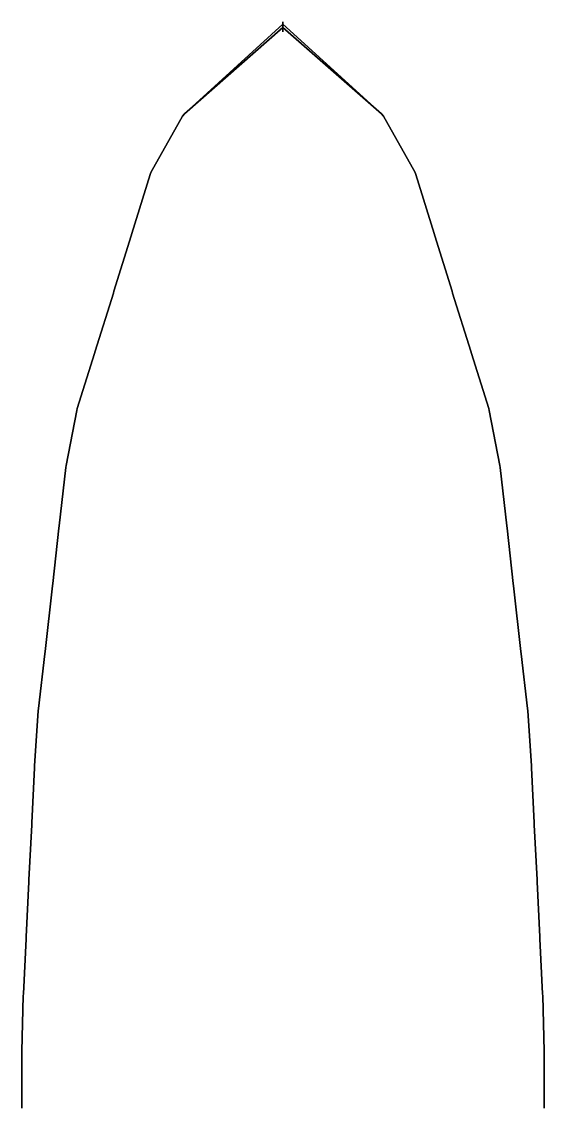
# Model space of a CAD drawing. Extents: x -10 to 10, y -44 to 57.
# Drawn here: x -8.84 to 8.84, y 19.84 to 56.6 of the extents above; entities that cross this region are included whole.
import ezdxf

# ---------------------------------------------------------------- set-up
doc = ezdxf.new("R2010")
doc.units = 0
doc.layers.add('RAILINGS', color=6, linetype='CONTINUOUS')

msp = doc.modelspace()

# ---------------------------------------------------------------- linework, layer by layer
at = {"layer": 'RAILINGS'}
for points in [[(0, 56.52, 6.38), (0, 56.52, 6.31), (-3.33, 53.48, 6.18), (-3.33, 53.48, 6.25)], [(-3.33, 53.48, 6.25), (-3.33, 53.48, 6.18), (0, 56.52, 6.31), (0, 56.52, 6.38)], [(-3.33, 53.48, 5.82), (-3.33, 53.48, 5.75), (0, 56.41, 5.93), (0, 56.41, 5.99)], [(0, 56.41, 5.99), (0, 56.41, 5.93), (-3.33, 53.48, 5.75), (-3.33, 53.48, 5.82)], [(0, 56.6, 6.38), (0, 56.52, 6.38), (0, 56.26, 5.45), (0, 56.33, 5.45)], [(0, 56.33, 5.45), (0, 56.26, 5.45), (0, 56.52, 6.38), (0, 56.6, 6.38)], [(0, 56.52, 6.38), (0, 56.52, 6.31), (3.33, 53.48, 6.18), (3.33, 53.48, 6.25)], [(3.33, 53.48, 6.25), (3.33, 53.48, 6.18), (0, 56.52, 6.31), (0, 56.52, 6.38)], [(3.33, 53.48, 5.82), (3.33, 53.48, 5.75), (0, 56.41, 5.93), (0, 56.41, 5.99)], [(0, 56.41, 5.99), (0, 56.41, 5.93), (3.33, 53.48, 5.75), (3.33, 53.48, 5.82)], [(-4.47, 51.5, 5.72), (-4.47, 51.5, 5.65), (-3.4, 53.41, 5.75), (-3.4, 53.41, 5.82)], [(-3.4, 53.41, 5.82), (-3.4, 53.41, 5.75), (-4.47, 51.5, 5.65), (-4.47, 51.5, 5.72)], [(-3.4, 53.41, 6.25), (-3.4, 53.41, 6.18), (-4.47, 51.5, 6.08), (-4.47, 51.5, 6.15)], [(-4.47, 51.5, 6.15), (-4.47, 51.5, 6.08), (-3.4, 53.41, 6.18), (-3.4, 53.41, 6.25)], [(-3.33, 53.48, 6.25), (-3.4, 53.41, 6.25), (-3.4, 53.41, 5.32), (-3.33, 53.48, 5.32)], [(-3.33, 53.48, 5.32), (-3.4, 53.41, 5.32), (-3.4, 53.41, 6.25), (-3.33, 53.48, 6.25)], [(3.33, 53.48, 6.25), (3.4, 53.41, 6.25), (3.4, 53.41, 5.32), (3.33, 53.48, 5.32)], [(3.33, 53.48, 5.32), (3.4, 53.41, 5.32), (3.4, 53.41, 6.25), (3.33, 53.48, 6.25)], [(4.47, 51.5, 5.72), (4.47, 51.5, 5.65), (3.4, 53.41, 5.75), (3.4, 53.41, 5.82)], [(3.4, 53.41, 5.82), (3.4, 53.41, 5.75), (4.47, 51.5, 5.65), (4.47, 51.5, 5.72)], [(3.4, 53.41, 6.25), (3.4, 53.41, 6.18), (4.47, 51.5, 6.08), (4.47, 51.5, 6.15)], [(4.47, 51.5, 6.15), (4.47, 51.5, 6.08), (3.4, 53.41, 6.18), (3.4, 53.41, 6.25)], [(-4.47, 51.5, 6.15), (-4.49, 51.43, 6.15), (-4.49, 51.43, 5.22), (-4.47, 51.5, 5.22)], [(-4.47, 51.5, 5.22), (-4.49, 51.43, 5.22), (-4.49, 51.43, 6.15), (-4.47, 51.5, 6.15)], [(4.47, 51.5, 6.15), (4.49, 51.43, 6.15), (4.49, 51.43, 5.22), (4.47, 51.5, 5.22)], [(4.47, 51.5, 5.22), (4.49, 51.43, 5.22), (4.49, 51.43, 6.15), (4.47, 51.5, 6.15)], [(-5.12, 49.43, 5.63), (-5.12, 49.43, 5.56), (-4.49, 51.43, 5.65), (-4.49, 51.43, 5.72)], [(-4.49, 51.43, 5.72), (-4.49, 51.43, 5.65), (-5.12, 49.43, 5.56), (-5.12, 49.43, 5.63)], [(-4.49, 51.43, 6.15), (-4.49, 51.43, 6.08), (-5.12, 49.43, 5.99), (-5.12, 49.43, 6.06)], [(-5.12, 49.43, 6.06), (-5.12, 49.43, 5.99), (-4.49, 51.43, 6.08), (-4.49, 51.43, 6.15)], [(5.12, 49.43, 5.63), (5.12, 49.43, 5.56), (4.49, 51.43, 5.65), (4.49, 51.43, 5.72)], [(4.49, 51.43, 5.72), (4.49, 51.43, 5.65), (5.12, 49.43, 5.56), (5.12, 49.43, 5.63)], [(4.49, 51.43, 6.15), (4.49, 51.43, 6.08), (5.12, 49.43, 5.99), (5.12, 49.43, 6.06)], [(5.12, 49.43, 6.06), (5.12, 49.43, 5.99), (4.49, 51.43, 6.08), (4.49, 51.43, 6.15)], [(-5.72, 47.49, 5.97), (-5.72, 47.49, 5.9), (-5.14, 49.36, 5.99), (-5.14, 49.36, 6.06)], [(-5.14, 49.36, 6.06), (-5.14, 49.36, 5.99), (-5.72, 47.49, 5.9), (-5.72, 47.49, 5.97)], [(-5.14, 49.36, 5.63), (-5.14, 49.36, 5.56), (-5.72, 47.49, 5.47), (-5.72, 47.49, 5.54)], [(-5.72, 47.49, 5.54), (-5.72, 47.49, 5.47), (-5.14, 49.36, 5.56), (-5.14, 49.36, 5.63)], [(-5.12, 49.43, 6.06), (-5.14, 49.36, 6.06), (-5.14, 49.36, 5.13), (-5.12, 49.43, 5.13)], [(-5.12, 49.43, 5.13), (-5.14, 49.36, 5.13), (-5.14, 49.36, 6.06), (-5.12, 49.43, 6.06)], [(5.12, 49.43, 6.06), (5.14, 49.36, 6.06), (5.14, 49.36, 5.13), (5.12, 49.43, 5.13)], [(5.12, 49.43, 5.13), (5.14, 49.36, 5.13), (5.14, 49.36, 6.06), (5.12, 49.43, 6.06)], [(5.72, 47.49, 5.54), (5.72, 47.49, 5.47), (5.14, 49.36, 5.56), (5.14, 49.36, 5.63)], [(5.14, 49.36, 5.63), (5.14, 49.36, 5.56), (5.72, 47.49, 5.47), (5.72, 47.49, 5.54)], [(5.14, 49.36, 6.06), (5.14, 49.36, 5.99), (5.72, 47.49, 5.9), (5.72, 47.49, 5.97)], [(5.72, 47.49, 5.97), (5.72, 47.49, 5.9), (5.14, 49.36, 5.99), (5.14, 49.36, 6.06)], [(-5.72, 47.49, 5.04), (-5.74, 47.42, 5.04), (-5.74, 47.42, 5.97), (-5.72, 47.49, 5.97)], [(-5.72, 47.49, 5.97), (-5.74, 47.42, 5.97), (-5.74, 47.42, 5.04), (-5.72, 47.49, 5.04)], [(5.72, 47.49, 5.97), (5.74, 47.42, 5.97), (5.74, 47.42, 5.04), (5.72, 47.49, 5.04)], [(5.72, 47.49, 5.04), (5.74, 47.42, 5.04), (5.74, 47.42, 5.97), (5.72, 47.49, 5.97)], [(-6.36, 45.45, 5.87), (-6.36, 45.45, 5.8), (-5.74, 47.42, 5.9), (-5.74, 47.42, 5.97)], [(-5.74, 47.42, 5.97), (-5.74, 47.42, 5.9), (-6.36, 45.45, 5.8), (-6.36, 45.45, 5.87)], [(-5.74, 47.42, 5.54), (-5.74, 47.42, 5.47), (-6.36, 45.45, 5.37), (-6.36, 45.45, 5.44)], [(-6.36, 45.45, 5.44), (-6.36, 45.45, 5.37), (-5.74, 47.42, 5.47), (-5.74, 47.42, 5.54)], [(5.74, 47.42, 5.54), (5.74, 47.42, 5.47), (6.36, 45.45, 5.37), (6.36, 45.45, 5.44)], [(6.36, 45.45, 5.44), (6.36, 45.45, 5.37), (5.74, 47.42, 5.47), (5.74, 47.42, 5.54)], [(6.36, 45.45, 5.87), (6.36, 45.45, 5.8), (5.74, 47.42, 5.9), (5.74, 47.42, 5.97)], [(5.74, 47.42, 5.97), (5.74, 47.42, 5.9), (6.36, 45.45, 5.8), (6.36, 45.45, 5.87)], [(-6.96, 43.52, 5.78), (-6.96, 43.52, 5.71), (-6.38, 45.38, 5.8), (-6.38, 45.38, 5.87)], [(-6.38, 45.38, 5.87), (-6.38, 45.38, 5.8), (-6.96, 43.52, 5.71), (-6.96, 43.52, 5.78)], [(-6.38, 45.38, 5.44), (-6.38, 45.38, 5.37), (-6.96, 43.52, 5.28), (-6.96, 43.52, 5.35)], [(-6.96, 43.52, 5.35), (-6.96, 43.52, 5.28), (-6.38, 45.38, 5.37), (-6.38, 45.38, 5.44)], [(-6.36, 45.45, 4.94), (-6.38, 45.38, 4.94), (-6.38, 45.38, 5.87), (-6.36, 45.45, 5.87)], [(-6.36, 45.45, 5.87), (-6.38, 45.38, 5.87), (-6.38, 45.38, 4.94), (-6.36, 45.45, 4.94)], [(6.36, 45.45, 4.94), (6.38, 45.38, 4.94), (6.38, 45.38, 5.87), (6.36, 45.45, 5.87)], [(6.36, 45.45, 5.87), (6.38, 45.38, 5.87), (6.38, 45.38, 4.94), (6.36, 45.45, 4.94)], [(6.96, 43.52, 5.35), (6.96, 43.52, 5.28), (6.38, 45.38, 5.37), (6.38, 45.38, 5.44)], [(6.38, 45.38, 5.44), (6.38, 45.38, 5.37), (6.96, 43.52, 5.28), (6.96, 43.52, 5.35)], [(6.96, 43.52, 5.78), (6.96, 43.52, 5.71), (6.38, 45.38, 5.8), (6.38, 45.38, 5.87)], [(6.38, 45.38, 5.87), (6.38, 45.38, 5.8), (6.96, 43.52, 5.71), (6.96, 43.52, 5.78)], [(-7.34, 41.59, 5.71), (-7.34, 41.59, 5.64), (-6.98, 43.45, 5.71), (-6.98, 43.45, 5.78)], [(-6.98, 43.45, 5.78), (-6.98, 43.45, 5.71), (-7.34, 41.59, 5.64), (-7.34, 41.59, 5.71)], [(-6.98, 43.45, 5.35), (-6.98, 43.45, 5.28), (-7.34, 41.59, 5.21), (-7.34, 41.59, 5.28)], [(-7.34, 41.59, 5.28), (-7.34, 41.59, 5.21), (-6.98, 43.45, 5.28), (-6.98, 43.45, 5.35)], [(-6.96, 43.52, 4.85), (-6.98, 43.45, 4.85), (-6.98, 43.45, 5.78), (-6.96, 43.52, 5.78)], [(-6.96, 43.52, 5.78), (-6.98, 43.45, 5.78), (-6.98, 43.45, 4.85), (-6.96, 43.52, 4.85)], [(6.96, 43.52, 4.85), (6.98, 43.45, 4.85), (6.98, 43.45, 5.78), (6.96, 43.52, 5.78)], [(6.96, 43.52, 5.78), (6.98, 43.45, 5.78), (6.98, 43.45, 4.85), (6.96, 43.52, 4.85)], [(6.98, 43.45, 5.35), (6.98, 43.45, 5.28), (7.34, 41.59, 5.21), (7.34, 41.59, 5.28)], [(7.34, 41.59, 5.28), (7.34, 41.59, 5.21), (6.98, 43.45, 5.28), (6.98, 43.45, 5.35)], [(7.34, 41.59, 5.71), (7.34, 41.59, 5.64), (6.98, 43.45, 5.71), (6.98, 43.45, 5.78)], [(6.98, 43.45, 5.78), (6.98, 43.45, 5.71), (7.34, 41.59, 5.64), (7.34, 41.59, 5.71)], [(-7.34, 41.59, 4.78), (-7.35, 41.52, 4.78), (-7.35, 41.52, 5.71), (-7.34, 41.59, 5.71)], [(-7.34, 41.59, 5.71), (-7.35, 41.52, 5.71), (-7.35, 41.52, 4.78), (-7.34, 41.59, 4.78)], [(7.34, 41.59, 4.78), (7.35, 41.52, 4.78), (7.35, 41.52, 5.71), (7.34, 41.59, 5.71)], [(7.34, 41.59, 5.71), (7.35, 41.52, 5.71), (7.35, 41.52, 4.78), (7.34, 41.59, 4.78)], [(-7.57, 39.54, 5.65), (-7.57, 39.54, 5.58), (-7.35, 41.52, 5.64), (-7.35, 41.52, 5.71)], [(-7.35, 41.52, 5.71), (-7.35, 41.52, 5.64), (-7.57, 39.54, 5.58), (-7.57, 39.54, 5.65)], [(-7.35, 41.52, 5.28), (-7.35, 41.52, 5.21), (-7.57, 39.54, 5.15), (-7.57, 39.54, 5.22)], [(-7.57, 39.54, 5.22), (-7.57, 39.54, 5.15), (-7.35, 41.52, 5.21), (-7.35, 41.52, 5.28)], [(7.35, 41.52, 5.28), (7.35, 41.52, 5.21), (7.57, 39.54, 5.15), (7.57, 39.54, 5.22)], [(7.57, 39.54, 5.22), (7.57, 39.54, 5.15), (7.35, 41.52, 5.21), (7.35, 41.52, 5.28)], [(7.57, 39.54, 5.65), (7.57, 39.54, 5.58), (7.35, 41.52, 5.64), (7.35, 41.52, 5.71)], [(7.35, 41.52, 5.71), (7.35, 41.52, 5.64), (7.57, 39.54, 5.58), (7.57, 39.54, 5.65)], [(-7.79, 37.59, 5.16), (-7.79, 37.59, 5.09), (-7.58, 39.47, 5.15), (-7.58, 39.47, 5.22)], [(-7.58, 39.47, 5.22), (-7.58, 39.47, 5.15), (-7.79, 37.59, 5.09), (-7.79, 37.59, 5.16)], [(-7.58, 39.47, 5.65), (-7.58, 39.47, 5.58), (-7.79, 37.59, 5.52), (-7.79, 37.59, 5.59)], [(-7.79, 37.59, 5.59), (-7.79, 37.59, 5.52), (-7.58, 39.47, 5.58), (-7.58, 39.47, 5.65)], [(-7.57, 39.54, 4.72), (-7.58, 39.47, 4.72), (-7.58, 39.47, 5.65), (-7.57, 39.54, 5.65)], [(-7.57, 39.54, 5.65), (-7.58, 39.47, 5.65), (-7.58, 39.47, 4.72), (-7.57, 39.54, 4.72)], [(7.57, 39.54, 4.72), (7.58, 39.47, 4.72), (7.58, 39.47, 5.65), (7.57, 39.54, 5.65)], [(7.57, 39.54, 5.65), (7.58, 39.47, 5.65), (7.58, 39.47, 4.72), (7.57, 39.54, 4.72)], [(7.79, 37.59, 5.16), (7.79, 37.59, 5.09), (7.58, 39.47, 5.15), (7.58, 39.47, 5.22)], [(7.58, 39.47, 5.22), (7.58, 39.47, 5.15), (7.79, 37.59, 5.09), (7.79, 37.59, 5.16)], [(7.58, 39.47, 5.65), (7.58, 39.47, 5.58), (7.79, 37.59, 5.52), (7.79, 37.59, 5.59)], [(7.79, 37.59, 5.59), (7.79, 37.59, 5.52), (7.58, 39.47, 5.58), (7.58, 39.47, 5.65)], [(-8.05, 35.29, 5.09), (-8.05, 35.29, 5.02), (-7.8, 37.52, 5.09), (-7.8, 37.52, 5.16)], [(-7.8, 37.52, 5.16), (-7.8, 37.52, 5.09), (-8.05, 35.29, 5.02), (-8.05, 35.29, 5.09)], [(-7.8, 37.52, 5.59), (-7.8, 37.52, 5.52), (-8.05, 35.29, 5.45), (-8.05, 35.29, 5.52)], [(-8.05, 35.29, 5.52), (-8.05, 35.29, 5.45), (-7.8, 37.52, 5.52), (-7.8, 37.52, 5.59)], [(-7.79, 37.59, 5.59), (-7.8, 37.52, 5.59), (-7.8, 37.52, 4.66), (-7.79, 37.59, 4.66)], [(-7.79, 37.59, 4.66), (-7.8, 37.52, 4.66), (-7.8, 37.52, 5.59), (-7.79, 37.59, 5.59)], [(7.79, 37.59, 5.59), (7.8, 37.52, 5.59), (7.8, 37.52, 4.66), (7.79, 37.59, 4.66)], [(7.79, 37.59, 4.66), (7.8, 37.52, 4.66), (7.8, 37.52, 5.59), (7.79, 37.59, 5.59)], [(8.05, 35.29, 5.09), (8.05, 35.29, 5.02), (7.8, 37.52, 5.09), (7.8, 37.52, 5.16)], [(7.8, 37.52, 5.16), (7.8, 37.52, 5.09), (8.05, 35.29, 5.02), (8.05, 35.29, 5.09)], [(7.8, 37.52, 5.59), (7.8, 37.52, 5.52), (8.05, 35.29, 5.45), (8.05, 35.29, 5.52)], [(8.05, 35.29, 5.52), (8.05, 35.29, 5.45), (7.8, 37.52, 5.52), (7.8, 37.52, 5.59)], [(-8.05, 35.29, 5.52), (-8.06, 35.22, 5.52), (-8.06, 35.22, 4.59), (-8.05, 35.29, 4.59)], [(-8.05, 35.29, 4.59), (-8.06, 35.22, 4.59), (-8.06, 35.22, 5.52), (-8.05, 35.29, 5.52)], [(8.05, 35.29, 5.52), (8.06, 35.22, 5.52), (8.06, 35.22, 4.59), (8.05, 35.29, 4.59)], [(8.05, 35.29, 4.59), (8.06, 35.22, 4.59), (8.06, 35.22, 5.52), (8.05, 35.29, 5.52)], [(-8.27, 33.36, 5.04), (-8.27, 33.36, 4.97), (-8.06, 35.22, 5.02), (-8.06, 35.22, 5.09)], [(-8.06, 35.22, 5.09), (-8.06, 35.22, 5.02), (-8.27, 33.36, 4.97), (-8.27, 33.36, 5.04)], [(-8.06, 35.22, 5.52), (-8.06, 35.22, 5.45), (-8.27, 33.36, 5.4), (-8.27, 33.36, 5.47)], [(-8.27, 33.36, 5.47), (-8.27, 33.36, 5.4), (-8.06, 35.22, 5.45), (-8.06, 35.22, 5.52)], [(8.27, 33.36, 5.04), (8.27, 33.36, 4.97), (8.06, 35.22, 5.02), (8.06, 35.22, 5.09)], [(8.06, 35.22, 5.09), (8.06, 35.22, 5.02), (8.27, 33.36, 4.97), (8.27, 33.36, 5.04)], [(8.06, 35.22, 5.52), (8.06, 35.22, 5.45), (8.27, 33.36, 5.4), (8.27, 33.36, 5.47)], [(8.27, 33.36, 5.47), (8.27, 33.36, 5.4), (8.06, 35.22, 5.45), (8.06, 35.22, 5.52)], [(-8.41, 31.43, 4.97), (-8.41, 31.43, 4.9), (-8.28, 33.29, 4.97), (-8.28, 33.29, 5.04)], [(-8.28, 33.29, 5.04), (-8.28, 33.29, 4.97), (-8.41, 31.43, 4.9), (-8.41, 31.43, 4.97)], [(-8.28, 33.29, 5.47), (-8.28, 33.29, 5.4), (-8.41, 31.43, 5.33), (-8.41, 31.43, 5.4)], [(-8.41, 31.43, 5.4), (-8.41, 31.43, 5.33), (-8.28, 33.29, 5.4), (-8.28, 33.29, 5.47)], [(-8.27, 33.36, 5.47), (-8.28, 33.29, 5.47), (-8.28, 33.29, 4.54), (-8.27, 33.36, 4.54)], [(-8.27, 33.36, 4.54), (-8.28, 33.29, 4.54), (-8.28, 33.29, 5.47), (-8.27, 33.36, 5.47)], [(8.27, 33.36, 4.54), (8.28, 33.29, 4.54), (8.28, 33.29, 5.47), (8.27, 33.36, 5.47)], [(8.27, 33.36, 5.47), (8.28, 33.29, 5.47), (8.28, 33.29, 4.54), (8.27, 33.36, 4.54)], [(8.28, 33.29, 5.04), (8.28, 33.29, 4.97), (8.41, 31.43, 4.9), (8.41, 31.43, 4.97)], [(8.41, 31.43, 4.97), (8.41, 31.43, 4.9), (8.28, 33.29, 4.97), (8.28, 33.29, 5.04)], [(8.41, 31.43, 5.4), (8.41, 31.43, 5.33), (8.28, 33.29, 5.4), (8.28, 33.29, 5.47)], [(8.28, 33.29, 5.47), (8.28, 33.29, 5.4), (8.41, 31.43, 5.33), (8.41, 31.43, 5.4)], [(-8.5, 29.5, 4.92), (-8.5, 29.5, 4.85), (-8.41, 31.36, 4.9), (-8.41, 31.36, 4.97)], [(-8.41, 31.36, 4.97), (-8.41, 31.36, 4.9), (-8.5, 29.5, 4.85), (-8.5, 29.5, 4.92)], [(-8.41, 31.36, 5.4), (-8.41, 31.36, 5.33), (-8.5, 29.5, 5.28), (-8.5, 29.5, 5.35)], [(-8.5, 29.5, 5.35), (-8.5, 29.5, 5.28), (-8.41, 31.36, 5.33), (-8.41, 31.36, 5.4)], [(-8.41, 31.43, 5.4), (-8.41, 31.36, 5.4), (-8.41, 31.36, 4.47), (-8.41, 31.43, 4.47)], [(-8.41, 31.43, 4.47), (-8.41, 31.36, 4.47), (-8.41, 31.36, 5.4), (-8.41, 31.43, 5.4)], [(8.41, 31.43, 5.4), (8.41, 31.36, 5.4), (8.41, 31.36, 4.47), (8.41, 31.43, 4.47)], [(8.41, 31.43, 4.47), (8.41, 31.36, 4.47), (8.41, 31.36, 5.4), (8.41, 31.43, 5.4)], [(8.5, 29.5, 4.92), (8.5, 29.5, 4.85), (8.41, 31.36, 4.9), (8.41, 31.36, 4.97)], [(8.41, 31.36, 4.97), (8.41, 31.36, 4.9), (8.5, 29.5, 4.85), (8.5, 29.5, 4.92)], [(8.41, 31.36, 5.4), (8.41, 31.36, 5.33), (8.5, 29.5, 5.28), (8.5, 29.5, 5.35)], [(8.5, 29.5, 5.35), (8.5, 29.5, 5.28), (8.41, 31.36, 5.33), (8.41, 31.36, 5.4)], [(-8.6, 27.57, 4.85), (-8.6, 27.57, 4.78), (-8.5, 29.43, 4.85), (-8.5, 29.43, 4.92)], [(-8.5, 29.43, 4.92), (-8.5, 29.43, 4.85), (-8.6, 27.57, 4.78), (-8.6, 27.57, 4.85)], [(-8.5, 29.43, 5.35), (-8.5, 29.43, 5.28), (-8.6, 27.57, 5.21), (-8.6, 27.57, 5.28)], [(-8.6, 27.57, 5.28), (-8.6, 27.57, 5.21), (-8.5, 29.43, 5.28), (-8.5, 29.43, 5.35)], [(-8.5, 29.5, 5.35), (-8.5, 29.43, 5.35), (-8.5, 29.43, 4.42), (-8.5, 29.5, 4.42)], [(-8.5, 29.5, 4.42), (-8.5, 29.43, 4.42), (-8.5, 29.43, 5.35), (-8.5, 29.5, 5.35)], [(8.5, 29.5, 5.35), (8.5, 29.43, 5.35), (8.5, 29.43, 4.42), (8.5, 29.5, 4.42)], [(8.5, 29.5, 4.42), (8.5, 29.43, 4.42), (8.5, 29.43, 5.35), (8.5, 29.5, 5.35)], [(8.6, 27.57, 4.85), (8.6, 27.57, 4.78), (8.5, 29.43, 4.85), (8.5, 29.43, 4.92)], [(8.5, 29.43, 4.92), (8.5, 29.43, 4.85), (8.6, 27.57, 4.78), (8.6, 27.57, 4.85)], [(8.5, 29.43, 5.35), (8.5, 29.43, 5.28), (8.6, 27.57, 5.21), (8.6, 27.57, 5.28)], [(8.6, 27.57, 5.28), (8.6, 27.57, 5.21), (8.5, 29.43, 5.28), (8.5, 29.43, 5.35)], [(-8.69, 25.64, 4.79), (-8.69, 25.64, 4.72), (-8.6, 27.5, 4.78), (-8.6, 27.5, 4.85)], [(-8.6, 27.5, 4.85), (-8.6, 27.5, 4.78), (-8.69, 25.64, 4.72), (-8.69, 25.64, 4.79)], [(-8.6, 27.5, 5.28), (-8.6, 27.5, 5.21), (-8.69, 25.64, 5.15), (-8.69, 25.64, 5.22)], [(-8.69, 25.64, 5.22), (-8.69, 25.64, 5.15), (-8.6, 27.5, 5.21), (-8.6, 27.5, 5.28)], [(-8.6, 27.57, 5.28), (-8.6, 27.5, 5.28), (-8.6, 27.5, 4.35), (-8.6, 27.57, 4.35)], [(-8.6, 27.57, 4.35), (-8.6, 27.5, 4.35), (-8.6, 27.5, 5.28), (-8.6, 27.57, 5.28)], [(8.6, 27.57, 5.28), (8.6, 27.5, 5.28), (8.6, 27.5, 4.35), (8.6, 27.57, 4.35)], [(8.6, 27.57, 4.35), (8.6, 27.5, 4.35), (8.6, 27.5, 5.28), (8.6, 27.57, 5.28)], [(8.69, 25.64, 4.79), (8.69, 25.64, 4.72), (8.6, 27.5, 4.78), (8.6, 27.5, 4.85)], [(8.6, 27.5, 4.85), (8.6, 27.5, 4.78), (8.69, 25.64, 4.72), (8.69, 25.64, 4.79)], [(8.6, 27.5, 5.28), (8.6, 27.5, 5.21), (8.69, 25.64, 5.15), (8.69, 25.64, 5.22)], [(8.69, 25.64, 5.22), (8.69, 25.64, 5.15), (8.6, 27.5, 5.21), (8.6, 27.5, 5.28)], [(-8.78, 23.71, 4.73), (-8.78, 23.71, 4.66), (-8.69, 25.57, 4.72), (-8.69, 25.57, 4.79)], [(-8.69, 25.57, 4.79), (-8.69, 25.57, 4.72), (-8.78, 23.71, 4.66), (-8.78, 23.71, 4.73)], [(-8.69, 25.57, 5.22), (-8.69, 25.57, 5.15), (-8.78, 23.71, 5.09), (-8.78, 23.71, 5.16)], [(-8.78, 23.71, 5.16), (-8.78, 23.71, 5.09), (-8.69, 25.57, 5.15), (-8.69, 25.57, 5.22)], [(-8.69, 25.64, 5.22), (-8.69, 25.57, 5.22), (-8.69, 25.57, 4.29), (-8.69, 25.64, 4.29)], [(-8.69, 25.64, 4.29), (-8.69, 25.57, 4.29), (-8.69, 25.57, 5.22), (-8.69, 25.64, 5.22)], [(8.69, 25.64, 5.22), (8.69, 25.57, 5.22), (8.69, 25.57, 4.29), (8.69, 25.64, 4.29)], [(8.69, 25.64, 4.29), (8.69, 25.57, 4.29), (8.69, 25.57, 5.22), (8.69, 25.64, 5.22)], [(8.78, 23.71, 4.73), (8.78, 23.71, 4.66), (8.69, 25.57, 4.72), (8.69, 25.57, 4.79)], [(8.69, 25.57, 4.79), (8.69, 25.57, 4.72), (8.78, 23.71, 4.66), (8.78, 23.71, 4.73)], [(8.69, 25.57, 5.22), (8.69, 25.57, 5.15), (8.78, 23.71, 5.09), (8.78, 23.71, 5.16)], [(8.78, 23.71, 5.16), (8.78, 23.71, 5.09), (8.69, 25.57, 5.15), (8.69, 25.57, 5.22)], [(-8.84, 21.77, 4.68), (-8.84, 21.77, 4.61), (-8.79, 23.64, 4.66), (-8.79, 23.64, 4.73)], [(-8.79, 23.64, 4.73), (-8.79, 23.64, 4.66), (-8.84, 21.77, 4.61), (-8.84, 21.77, 4.68)], [(-8.79, 23.64, 5.16), (-8.79, 23.64, 5.09), (-8.84, 21.77, 5.04), (-8.84, 21.77, 5.11)], [(-8.84, 21.77, 5.11), (-8.84, 21.77, 5.04), (-8.79, 23.64, 5.09), (-8.79, 23.64, 5.16)], [(-8.78, 23.71, 5.16), (-8.79, 23.64, 5.16), (-8.79, 23.64, 4.23), (-8.78, 23.71, 4.23)], [(-8.78, 23.71, 4.23), (-8.79, 23.64, 4.23), (-8.79, 23.64, 5.16), (-8.78, 23.71, 5.16)], [(8.78, 23.71, 5.16), (8.79, 23.64, 5.16), (8.79, 23.64, 4.23), (8.78, 23.71, 4.23)], [(8.78, 23.71, 4.23), (8.79, 23.64, 4.23), (8.79, 23.64, 5.16), (8.78, 23.71, 5.16)], [(8.84, 21.77, 4.68), (8.84, 21.77, 4.61), (8.79, 23.64, 4.66), (8.79, 23.64, 4.73)], [(8.79, 23.64, 4.73), (8.79, 23.64, 4.66), (8.84, 21.77, 4.61), (8.84, 21.77, 4.68)], [(8.79, 23.64, 5.16), (8.79, 23.64, 5.09), (8.84, 21.77, 5.04), (8.84, 21.77, 5.11)], [(8.84, 21.77, 5.11), (8.84, 21.77, 5.04), (8.79, 23.64, 5.09), (8.79, 23.64, 5.16)], [(-8.84, 21.77, 5.11), (-8.84, 21.7, 5.11), (-8.84, 21.7, 4.18), (-8.84, 21.77, 4.18)], [(-8.84, 21.77, 4.18), (-8.84, 21.7, 4.18), (-8.84, 21.7, 5.11), (-8.84, 21.77, 5.11)], [(-8.84, 19.84, 4.68), (-8.84, 19.84, 4.61), (-8.84, 21.7, 4.61), (-8.84, 21.7, 4.68)], [(-8.84, 21.7, 4.68), (-8.84, 21.7, 4.61), (-8.84, 19.84, 4.61), (-8.84, 19.84, 4.68)], [(-8.84, 21.7, 5.11), (-8.84, 21.7, 5.04), (-8.84, 19.84, 5.04), (-8.84, 19.84, 5.11)], [(-8.84, 19.84, 5.11), (-8.84, 19.84, 5.04), (-8.84, 21.7, 5.04), (-8.84, 21.7, 5.11)], [(8.84, 21.77, 4.18), (8.84, 21.7, 4.18), (8.84, 21.7, 5.11), (8.84, 21.77, 5.11)], [(8.84, 21.77, 5.11), (8.84, 21.7, 5.11), (8.84, 21.7, 4.18), (8.84, 21.77, 4.18)], [(8.84, 19.84, 5.11), (8.84, 19.84, 5.04), (8.84, 21.7, 5.04), (8.84, 21.7, 5.11)], [(8.84, 21.7, 5.11), (8.84, 21.7, 5.04), (8.84, 19.84, 5.04), (8.84, 19.84, 5.11)], [(8.84, 21.7, 4.68), (8.84, 21.7, 4.61), (8.84, 19.84, 4.61), (8.84, 19.84, 4.68)], [(8.84, 19.84, 4.68), (8.84, 19.84, 4.61), (8.84, 21.7, 4.61), (8.84, 21.7, 4.68)]]:
    msp.add_3dface(points, dxfattribs=at)

doc.saveas('drawing.dxf')
